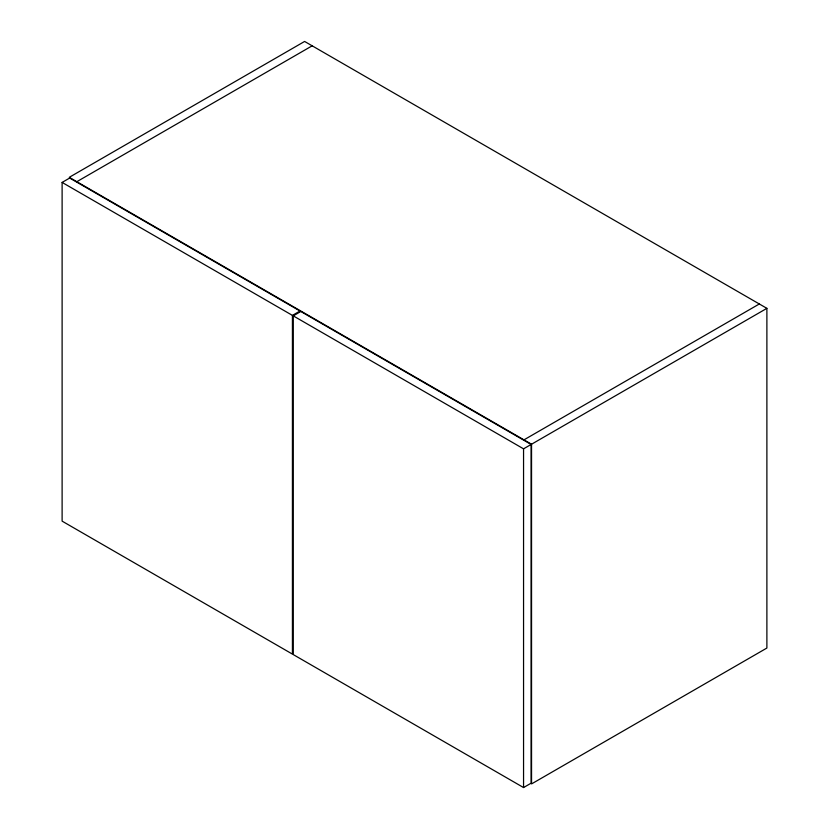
<?xml version="1.0" encoding="UTF-8"?>
<svg xmlns="http://www.w3.org/2000/svg" width="829" height="829" viewBox="0 0 829 829"><rect width="100%" height="100%" fill="white"/><g stroke="black" fill="none" stroke-linecap="round" stroke-linejoin="round"><path stroke-width="1.24" d="M62.113 182.421L69.677 178.048L299.984 311.01L292.419 315.383L62.113 182.421L62.113 521.14L292.419 654.102L292.419 315.383M76.828 181.696L312.17 45.813M293.259 315.87L300.823 311.497L531.12 444.458L531.12 783.187L523.555 787.55L293.259 654.589L293.259 315.87L523.555 448.831L531.12 444.458M523.98 439.857L759.323 303.974M531.544 444.22L766.887 308.347L766.887 648.04L531.544 783.913L531.544 444.22L69.263 177.323L304.606 41.45L766.887 308.347M523.555 448.831L523.555 787.55"/></g></svg>
